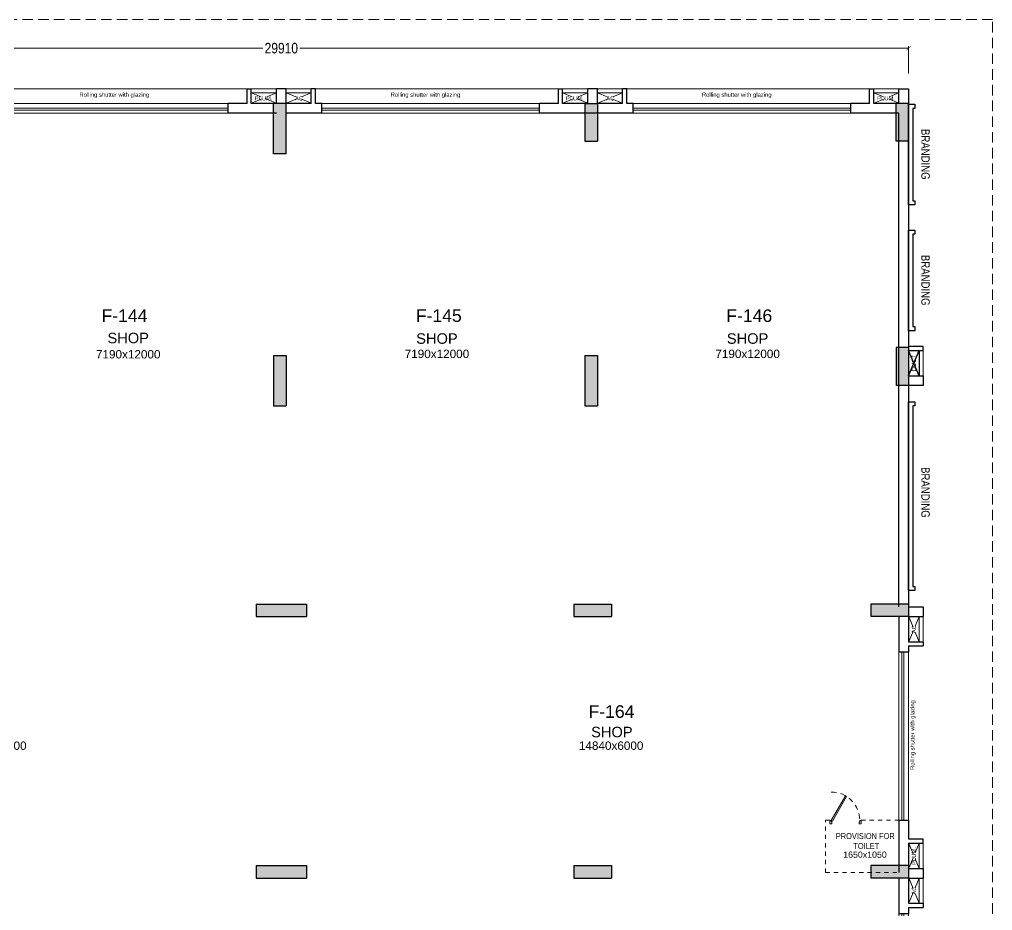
# Model space of a CAD drawing. Header units: metres. Extents: x 9819 to 10514, y 4405 to 4599.
# Drawn here: x 10173.15 to 10196.35, y 4475.7 to 4496.93 of the extents above; entities that cross this region are included whole.
import ezdxf
from ezdxf.enums import TextEntityAlignment as Align

# ---------------------------------------------------------------- set-up
doc = ezdxf.new("R2010")
doc.units = ezdxf.units.M
doc.header["$MEASUREMENT"] = 0
doc.header["$PDMODE"] = 35
doc.header["$PDSIZE"] = 0.3
doc.linetypes.add('DASHED2', pattern=[0.375, 0.25, -0.125])
doc.linetypes.add('HIDDEN', pattern=[0.375, 0.25, -0.125])
for name, color, linetype in [('A_COL. NO', 4, 'Continuous'), ('A_SIGNAGE', 171, 'Continuous'), ('STRU. COL.', 1, 'Continuous')]:
    doc.layers.add(name, color=color, linetype=linetype)
for name, color, linetype, lineweight in [('A_COMMENTS', 3, 'Continuous', 0), ('A_DOOR-WIN', 23, 'Continuous', 9), ('A_DOTTED', 8, 'HIDDEN', 0), ('A_EXT DIM', 7, 'Continuous', 5), ('A_LEDGE', 252, 'Continuous', 15), ('A_MISC', 8, 'Continuous', 20), ('A_SHOP NO.', 113, 'Continuous', 5), ('A_SILL 0.09', 9, 'Continuous', 9), ('A_STAIRS', 21, 'Continuous', 9), ('A_TEXT', 7, 'Continuous', 5), ('A_WALL', 7, 'Continuous', 30), ('A_Wall Hatch', 8, 'Continuous', 5), ('Doorline', 251, 'DASHED2', 13)]:
    doc.layers.add(name, color=color, linetype=linetype, lineweight=lineweight)
doc.layers.get('A_COL. NO').off()
doc.styles.add('A', font='ARIALN.TTF')
doc.styles.get("Standard").update_dxf_attribs({"font": 'arial.ttf'})
doc.dimstyles.new('DIM IN MM LARGE', dxfattribs={"dimtxt": 0.25, "dimasz": 0.1, "dimexe": 0.05, "dimexo": 0.05, "dimgap": 0.05, "dimtad": 0, "dimdec": 0, "dimlfac": 1000, "dimzin": 3, "dimdsep": 46, "dimtxsty": 'A', "dimblk1": 'ARCHTICK', "dimblk2": 'ARCHTICK', "dimsah": 1, "dimcen": 0, "dimclrd": 256, "dimclre": 256, "dimclrt": 256, "dimadec": 0, "dimazin": 0, "dimtfac": 1, "dimtdec": 0, "dimtofl": 0, "dimtmove": 2, "dimatfit": 3, "dimfxl": 1, "dimtolj": 1, "dimtzin": 0, "dimlwd": -1, "dimlwe": -1, "dimarcsym": 0})

# ---------------------------------------------------------------- blocks, each defined once
blk = doc.blocks.new('D 750')
at = {"layer": 'A_DOOR-WIN'}
for points in [[(-0.372, 0.665), (-0.035, 0.075), (-0.063, 0.059), (-0.4, 0.649)], [(-0.75, 0.075), (-0.75, 0), (-0.7, 0), (-0.7, 0.043), (-0.715, 0.043), (-0.715, 0.075)], [(0, 0.075), (0, 0), (-0.05, 0), (-0.05, 0.043), (-0.035, 0.043), (-0.035, 0.075)]]:
    blk.add_lwpolyline(points, close=True, dxfattribs=at)
at = {"layer": 'Doorline', "ltscale": 0.5}
blk.add_arc((-0.035, 0.075), 0.68, 90, 180, dxfattribs=at)
blk = doc.blocks.new('Typical shops 1st')
at = {"layer": 'A_DOOR-WIN'}
for p, q in [((30.095, -1.08), (30.095, -5.08)), ((30.145, -1.08), (30.145, -5.08))]:
    blk.add_line(p, q, dxfattribs=at)
at = {"layer": 'A_DOTTED'}
for p, q in [((30.51, -0.23), (30.26, -0.83)), ((30.51, -0.83), (30.26, -0.23)), ((30.51, -5.63), (30.26, -6.23)), ((30.51, -6.23), (30.26, -5.63))]:
    blk.add_line(p, q, dxfattribs=at)
at = {"layer": 'A_LEDGE'}
for p, q in [((30.51, -0.83), (30.51, -0.23)), ((30.61, -0.83), (30.61, -0.23)), ((30.51, -5.63), (30.51, -6.23)), ((30.61, -5.63), (30.61, -6.23))]:
    blk.add_line(p, q, dxfattribs=at)
at = {"layer": 'A_MISC'}
blk.add_line((28.28, -5.08), (28.38, -5.08), dxfattribs=at)
at = {"layer": 'A_MISC', "linetype": 'DASHED2', "ltscale": 0.23}
for p, q in [((28.28, -6.33), (28.28, -5.08)), ((29.13, -5.08), (30.03, -5.08)), ((28.28, -6.33), (30.03, -6.33))]:
    blk.add_line(p, q, dxfattribs=at)
at = {"layer": 'A_SILL 0.09'}
for p, q in [((30.03, -5.08), (30.03, -1.08)), ((30.26, -1.08), (30.26, -5.08))]:
    blk.add_line(p, q, dxfattribs=at)
at = {"layer": 'A_WALL'}
for p, q in [((30.61, 0), (30.61, -0.23)), ((30.03, -0.23), (30.03, -1.08)), ((30.26, -0.23), (30.61, -0.23)), ((30.26, -0.23), (30.26, -0.83)), ((30.26, -0.83), (30.61, -0.83)), ((30.61, -0.83), (30.61, -0.93)), ((30.26, -1.08), (30.03, -1.08)), ((30.26, -0.93), (30.61, -0.93)), ((30.26, -0.93), (30.26, -1.08)), ((30.03, -5.08), (30.03, -6.33)), ((30.03, -5.08), (30.26, -5.08)), ((30.26, -5.08), (30.26, -5.53)), ((30.26, -5.53), (30.61, -5.53)), ((30.61, -5.63), (30.61, -5.53)), ((30.26, -5.63), (30.26, -6.23)), ((30.26, -5.63), (30.61, -5.63)), ((30.26, -6.23), (30.61, -6.23))]:
    blk.add_line(p, q, dxfattribs=at)
at = {"layer": 'A_MISC', "xscale": -1}
blk.add_blockref('D 750', (28.38, -5.167), dxfattribs=at)
at = {"insert": (28.239, -5.39), "char_height": 0.1411, "width": 1.97366, "attachment_point": 1, "style": 'A'}
blk.add_mtext('\\pxqc;PROVISION FOR\\P TOILET ', dxfattribs=at)
at = {"layer": 'A_TEXT'}
for s, p in [('AC', (30.436, -0.531)), ('Rolling shutter with glazing', (30.399, -3.053)), ('PLUM.', (30.434, -5.936))]:
    blk.add_text(s, height=0.1, rotation=90, dxfattribs=at).set_placement(p, align=Align.CENTER)
for s, height, p in [('SHOP', 0.25, (23.185, -3.106)), ('14840x6000', 0.2, (8.463, -3.407)), ('14840x6000', 0.2, (23.168, -3.406)), ('1650x1050', 0.15, (29.219, -5.979))]:
    blk.add_text(s, height=height, dxfattribs=at).set_placement(p, align=Align.CENTER)
blk = doc.blocks.new('_ARCHTICK')
at = {"color": 0, "linetype": 'ByBlock', "const_width": 0.15}
blk.add_lwpolyline([(-0.5, -0.5), (0.5, 0.5)], dxfattribs=at)
blk = doc.blocks.new('*D4049')
at = {"layer": 'A_EXT DIM', "transparency": 16777216}
for p, q in [((10164.435, 4495.642), (10164.435, 4496.298)), ((10164.435, 4496.248), (10178.953, 4496.248)), ((10194.345, 4496.248), (10179.828, 4496.248)), ((10194.345, 4495.642), (10194.345, 4496.298))]:
    blk.add_line(p, q, dxfattribs=at)
at = {"layer": 'Defpoints', "color": 0, "transparency": 16777216}
for p in [(10194.345, 4496.248), (10164.435, 4495.592), (10194.345, 4495.592)]:
    blk.add_point(p, dxfattribs=at)
at = {"layer": 'A_EXT DIM', "transparency": 16777216, "xscale": 0.1, "yscale": 0.1, "zscale": 0.1, "rotation": 180}
blk.add_blockref('_ARCHTICK', (10164.435, 4496.248), dxfattribs=at)
at = {"layer": 'A_EXT DIM', "transparency": 16777216, "xscale": 0.1, "yscale": 0.1, "zscale": 0.1}
blk.add_blockref('_ARCHTICK', (10194.345, 4496.248), dxfattribs=at)
at = {"layer": 'A_EXT DIM', "transparency": 16777216, "insert": (10179.39, 4496.248), "char_height": 0.25, "attachment_point": 5, "style": 'A'}
blk.add_mtext('\\A1;29910', dxfattribs=at)
blk = doc.blocks.new('col')
at = {"linetype": 'Continuous'}
blk.add_hatch(color=256, dxfattribs=at).paths.add_polyline_path([(0, 0), (1, 0), (1, 1), (0, 1), (0, 0)])
at = {"linetype": 'Continuous', "lineweight": 25}
for p, q in [((0, 1), (1, 1)), ((0, 1), (0, 0)), ((1, 1), (1, 0)), ((0, 0), (1, 0))]:
    blk.add_line(p, q, dxfattribs=at)
blk = doc.blocks.new('WING-F REVISED COLU.')
at = {"layer": 'STRU. COL.', "zscale": 0.23}
for p, xscale, yscale, rotation in [((5547.613, -8836.166), 0.3, 1.2, 180), ((5555.033, -8836.166), -0.9000000000000005, 0.3000000000000001, 90), ((5562.453, -8836.166), 0.3, 0.9, 180), ((5547.613, -8842.171), -1.2, 0.3, 90), ((5555.033, -8842.171), -1.2, 0.3, 90)]:
    blk.add_blockref('col', p, dxfattribs=dict(at, xscale=xscale, yscale=yscale, rotation=rotation))
for p, xscale, yscale in [((5562.453, -8842.886), -0.3, 0.9), ((5546.898, -8848.396), 1.2, 0.3), ((5554.468, -8848.396), 0.9, 0.3), ((5562.453, -8848.396), -0.9, 0.3), ((5546.898, -8854.626), 1.2, 0.3), ((5554.468, -8854.626), 0.9, 0.3), ((5562.453, -8854.626), -0.9, 0.3)]:
    blk.add_blockref('col', p, dxfattribs=dict(at, xscale=xscale, yscale=yscale))
blk = doc.blocks.new('A$C4010bc27')
at = {"layer": 'A_DOOR-WIN'}
for p, q in [((-8.57, 11.962), (-13.76, 11.962)), ((-8.57, 11.912), (-13.76, 11.912)), ((-1.15, 11.962), (-6.34, 11.962)), ((-1.15, 11.912), (-6.34, 11.912))]:
    blk.add_line(p, q, dxfattribs=at)
at = {"layer": 'A_DOTTED'}
for p, q in [((-14.01, 12.327), (-14.61, 12.077)), ((-14.61, 12.327), (-14.01, 12.077)), ((-8.02, 12.327), (-7.42, 12.077)), ((-7.42, 12.327), (-8.02, 12.077)), ((-6.59, 12.327), (-7.19, 12.077)), ((-7.19, 12.327), (-6.59, 12.077)), ((-0.6, 12.327), (0, 12.077)), ((0, 12.327), (-0.6, 12.077))]:
    blk.add_line(p, q, dxfattribs=at)
at = {"layer": 'A_LEDGE'}
for p, q in [((-14.01, 12.427), (-14.61, 12.427)), ((-14.01, 12.327), (-14.61, 12.327)), ((-8.02, 12.427), (-7.42, 12.427)), ((-8.02, 12.327), (-7.42, 12.327)), ((-6.59, 12.427), (-7.19, 12.427)), ((-6.59, 12.327), (-7.19, 12.327)), ((-0.6, 12.427), (0, 12.427)), ((-0.6, 12.327), (0, 12.327))]:
    blk.add_line(p, q, dxfattribs=at)
at = {"layer": 'A_SILL 0.09'}
for p, q in [((-8.57, 12.077), (-13.76, 12.077)), ((-1.15, 12.077), (-6.34, 12.077)), ((-13.76, 11.847), (-8.57, 11.847)), ((-6.34, 11.847), (-1.15, 11.847))]:
    blk.add_line(p, q, dxfattribs=at)
at = {"layer": 'A_STAIRS'}
for p, q in [((-13.91, 12.427), (-8.12, 12.427)), ((-6.49, 12.427), (-0.7, 12.427))]:
    blk.add_line(p, q, dxfattribs=at)
at = {"layer": 'A_WALL'}
for p, q in [((-14.61, 12.427), (-14.84, 12.427)), ((-14.61, 12.077), (-14.61, 12.427)), ((-14.01, 12.077), (-14.01, 12.427)), ((-13.91, 12.427), (-14.01, 12.427)), ((-13.91, 12.077), (-13.91, 12.427)), ((-8.12, 12.077), (-8.12, 12.427)), ((-8.12, 12.427), (-8.02, 12.427)), ((-8.02, 12.077), (-8.02, 12.427)), ((-7.42, 12.077), (-7.42, 12.427)), ((-7.19, 12.427), (-7.42, 12.427)), ((-7.19, 12.077), (-7.19, 12.427)), ((-6.59, 12.077), (-6.59, 12.427)), ((-6.49, 12.427), (-6.59, 12.427)), ((-6.49, 12.077), (-6.49, 12.427)), ((-0.7, 12.077), (-0.7, 12.427)), ((-0.7, 12.427), (-0.6, 12.427)), ((-0.6, 12.077), (-0.6, 12.427)), ((0, 12.077), (0, 12.427)), ((-14.01, 12.077), (-14.61, 12.077)), ((-13.76, 12.077), (-13.91, 12.077)), ((-13.76, 11.847), (-13.76, 12.077)), ((-8.57, 11.847), (-8.57, 12.077)), ((-8.12, 12.077), (-8.57, 12.077)), ((-7.42, 12.077), (-8.02, 12.077)), ((-6.59, 12.077), (-7.19, 12.077)), ((-6.34, 12.077), (-6.49, 12.077)), ((-6.34, 11.847), (-6.34, 12.077)), ((-1.15, 11.847), (-1.15, 12.077)), ((-0.7, 12.077), (-1.15, 12.077)), ((0, 12.077), (-0.6, 12.077)), ((-13.76, 11.847), (-14.61, 11.847)), ((-7.12, 11.847), (-8.57, 11.847)), ((-6.34, 11.847), (-7.12, 11.847)), ((0, 11.847), (-1.15, 11.847))]:
    blk.add_line(p, q, dxfattribs=at)
blk.add_lwpolyline([(-14.61, 0.077), (-14.61, 11.847)], dxfattribs=at)
at = {"layer": 'A_TEXT'}
for s, height, p in [('Rolling shutter with glazing', 0.1, (-11.288, 12.234)), ('Rolling shutter with glazing', 0.1, (-3.868, 12.234)), ('AC', 0.1, (-14.301, 12.146)), ('PLUM.', 0.1, (-7.728, 12.148)), ('AC', 0.1, (-6.881, 12.146)), ('PLUM.', 0.1, (-0.308, 12.148)), ('SHOP', 0.25, (-11.015, 6.361)), ('SHOP', 0.25, (-3.535, 6.361)), ('7190x12000', 0.2, (-11.015, 5.999)), ('7190x12000', 0.2, (-3.535, 5.999))]:
    blk.add_text(s, height=height, dxfattribs=at).set_placement(p, align=Align.CENTER)
blk = doc.blocks.new('A$C8ff66d5d')
at = {"layer": 'A_DOOR-WIN'}
for p, q in [((6.04, 11.885), (0.85, 11.885)), ((6.04, 11.835), (0.85, 11.835)), ((13.46, 11.885), (8.27, 11.885)), ((13.46, 11.835), (8.27, 11.835))]:
    blk.add_line(p, q, dxfattribs=at)
at = {"layer": 'A_DOTTED'}
for p, q in [((0.6, 12.25), (0, 12)), ((0, 12.25), (0.6, 12)), ((6.59, 12.25), (7.19, 12)), ((7.19, 12.25), (6.59, 12)), ((8.02, 12.25), (7.42, 12)), ((7.42, 12.25), (8.02, 12)), ((14.01, 12.25), (14.61, 12)), ((14.61, 12.25), (14.01, 12))]:
    blk.add_line(p, q, dxfattribs=at)
at = {"layer": 'A_LEDGE'}
for p, q in [((0.6, 12.35), (0, 12.35)), ((6.59, 12.35), (7.19, 12.35)), ((8.02, 12.35), (7.42, 12.35)), ((14.01, 12.35), (14.61, 12.35)), ((0.6, 12.25), (0, 12.25)), ((6.59, 12.25), (7.19, 12.25)), ((8.02, 12.25), (7.42, 12.25)), ((14.01, 12.25), (14.61, 12.25))]:
    blk.add_line(p, q, dxfattribs=at)
at = {"layer": 'A_SILL 0.09'}
for p, q in [((6.04, 12), (0.85, 12)), ((13.46, 12), (8.27, 12)), ((0.85, 11.77), (6.04, 11.77)), ((8.27, 11.77), (13.46, 11.77))]:
    blk.add_line(p, q, dxfattribs=at)
at = {"layer": 'A_STAIRS'}
for p, q in [((0.7, 12.35), (6.49, 12.35)), ((8.12, 12.35), (13.91, 12.35))]:
    blk.add_line(p, q, dxfattribs=at)
at = {"layer": 'A_WALL'}
for p, q in [((0, 12.35), (-0.23, 12.35)), ((0, 12), (0, 12.35)), ((0.6, 12), (0.6, 12.35)), ((0.7, 12.35), (0.6, 12.35)), ((0.7, 12), (0.7, 12.35)), ((6.49, 12), (6.49, 12.35)), ((6.49, 12.35), (6.59, 12.35)), ((6.59, 12), (6.59, 12.35)), ((7.19, 12), (7.19, 12.35)), ((7.42, 12.35), (7.19, 12.35)), ((7.42, 12), (7.42, 12.35)), ((8.02, 12), (8.02, 12.35)), ((8.12, 12.35), (8.02, 12.35)), ((8.12, 12), (8.12, 12.35)), ((13.91, 12), (13.91, 12.35)), ((13.91, 12.35), (14.01, 12.35)), ((14.01, 12), (14.01, 12.35)), ((14.61, 12), (14.61, 12.35)), ((0.6, 12), (0, 12)), ((0.85, 12), (0.7, 12)), ((0.85, 11.77), (0.85, 12)), ((6.04, 11.77), (6.04, 12)), ((6.49, 12), (6.04, 12)), ((7.19, 12), (6.59, 12)), ((8.02, 12), (7.42, 12)), ((8.27, 12), (8.12, 12)), ((8.27, 11.77), (8.27, 12)), ((13.46, 11.77), (13.46, 12)), ((13.91, 12), (13.46, 12)), ((14.61, 12), (14.01, 12)), ((0.85, 11.77), (0, 11.77)), ((7.49, 11.77), (6.04, 11.77)), ((8.27, 11.77), (7.49, 11.77)), ((14.61, 11.77), (13.46, 11.77)), ((14.61, 0), (14.61, 11.77))]:
    blk.add_line(p, q, dxfattribs=at)
at = {"layer": 'A_TEXT'}
for s, height, p in [('AC', 0.1, (0.309, 12.069)), ('Rolling shutter with glazing', 0.1, (3.322, 12.157)), ('PLUM.', 0.1, (6.882, 12.071)), ('AC', 0.1, (7.729, 12.069)), ('Rolling shutter with glazing', 0.1, (10.742, 12.157)), ('PLUM.', 0.1, (14.302, 12.071)), ('SHOP', 0.25, (3.595, 6.271)), ('SHOP', 0.25, (11.001, 6.271)), ('7190x12000', 0.2, (3.595, 5.931)), ('7190x12000', 0.2, (11.001, 5.931))]:
    blk.add_text(s, height=height, dxfattribs=at).set_placement(p, align=Align.CENTER)

msp = doc.modelspace()

# ---------------------------------------------------------------- linework, layer by layer
at = {"layer": 'A_COMMENTS'}
msp.add_lwpolyline([(10194.5955, 4488.4428), (10194.3455, 4488.4428), (10194.3455, 4489.0428), (10194.5955, 4489.0428)], close=True, dxfattribs=at)
at = {"layer": 'A_DOTTED'}
msp.add_lwpolyline([(10194.3455, 4418.6228), (10196.3455, 4418.6228), (10196.3455, 4496.9328), (10162.4355, 4496.9328), (10162.4355, 4464.2428), (10150.6355, 4464.2428), (10150.6355, 4496.9328), (10116.7255, 4496.9328), (10116.7255, 4464.2428), (10104.9255, 4464.2428), (10104.9255, 4496.9328), (10071.0155, 4496.9328), (10071.0155, 4424.8528), (10104.9255, 4424.8528), (10104.9255, 4458.0028), (10116.7255, 4458.0028), (10116.7255, 4418.6228), (10150.6355, 4418.6228), (10150.6355, 4458.0028), (10162.4355, 4458.0028), (10162.4355, 4418.6228), (10196.3455, 4418.6228)], dxfattribs=at)
at = {"layer": 'A_LEDGE'}
msp.add_line((10194.6955, 4489.0428), (10194.6955, 4488.4428), dxfattribs=at)
at = {"layer": 'A_SIGNAGE', "color": 6}
for points in [[(10194.3455, 4494.9128), (10194.4955, 4494.9128), (10194.4955, 4494.8128), (10194.4455, 4494.8128), (10194.4455, 4492.6128), (10194.4955, 4492.6128), (10194.4955, 4492.5128), (10194.3455, 4492.5128)], [(10194.3455, 4491.9128), (10194.4955, 4491.9128), (10194.4955, 4491.8128), (10194.4455, 4491.8128), (10194.4455, 4489.6128), (10194.4955, 4489.6128), (10194.4955, 4489.5128), (10194.3455, 4489.5128)], [(10194.3455, 4487.8228), (10194.4955, 4487.8228), (10194.4955, 4487.7228), (10194.4455, 4487.7228), (10194.4455, 4483.4228), (10194.4955, 4483.4228), (10194.4955, 4483.3228), (10194.3455, 4483.3228)]]:
    msp.add_lwpolyline(points, close=True, dxfattribs=at)
at = {"layer": 'A_WALL'}
for points in [[(10194.1155, 4495.2828), (10194.3455, 4495.2828), (10194.3455, 4489.1428)], [(10194.3455, 4488.4428), (10194.5955, 4489.0428), (10194.5955, 4488.4428), (10194.3455, 4489.0428), (10194.3455, 4488.4428), (10194.6955, 4488.4428), (10194.6955, 4488.2128), (10194.3455, 4488.2128), (10194.3455, 4482.9328), (10194.6955, 4482.9328)]]:
    msp.add_lwpolyline(points, dxfattribs=at)
msp.add_lwpolyline([(10194.6955, 4489.0428), (10194.6955, 4489.1428), (10194.3455, 4489.1428), (10194.3455, 4489.0428)], close=True, dxfattribs=at)

# ---------------------------------------------------------------- block references
at = {"layer": 'A_COL. NO'}
msp.add_blockref('WING-F REVISED COLU.', (4631.8927, 13331.0986), dxfattribs=at)
at = {"layer": 'A_WALL'}
for name, p in [('A$C4010bc27', (10179.2755, 4482.8557)), ('A$C8ff66d5d', (10179.5055, 4482.9328))]:
    msp.add_blockref(name, p, dxfattribs=at)
at = {"layer": 'A_Wall Hatch'}
for p in [(10164.0855, 4482.9328), (10164.0855, 4476.7028)]:
    msp.add_blockref('Typical shops 1st', p, dxfattribs=at)

# ---------------------------------------------------------------- texts
at = {"layer": 'A_SHOP NO.'}
for s, p in [('F-144', (10175.651, 4489.724)), ('F-145', (10183.1446, 4489.7242)), ('F-146', (10190.5462, 4489.724)), ('F-164', (10187.261, 4480.2893))]:
    msp.add_text(s, height=0.3, dxfattribs=at).set_placement(p, align=Align.CENTER)
at = {"layer": 'A_SIGNAGE', "color": 6, "char_height": 0.2, "attachment_point": 7, "rotation": 270, "style": 'A'}
for insert in [(10194.6455, 4494.324), (10194.6455, 4491.324), (10194.6455, 4486.2663)]:
    msp.add_mtext_dynamic_manual_height_columns('BRANDING', width=1.232295, gutter_width=1, heights=[0], dxfattribs=dict(at, insert=insert))
at = {"layer": 'A_TEXT'}
msp.add_text('DUCT', height=0.1, rotation=90, dxfattribs=at).set_placement((10194.5193, 4488.7404), align=Align.CENTER)

# ---------------------------------------------------------------- dimensions: what is measured, and where the dimension line sits
at = {"layer": 'A_EXT DIM'}
dim = msp.add_linear_dim(base=(10194.3455, 4496.2482), p1=(10164.4355, 4495.5919), p2=(10194.3455, 4495.5919), dimstyle='DIM IN MM LARGE', override={"dimpost": '\\X'}, dxfattribs=at)
dim.commit()
dim.dimension.update_dxf_attribs({"geometry": '*D4049', "text_midpoint": (10179.3905, 4496.2482)})

doc.saveas('drawing.dxf')
